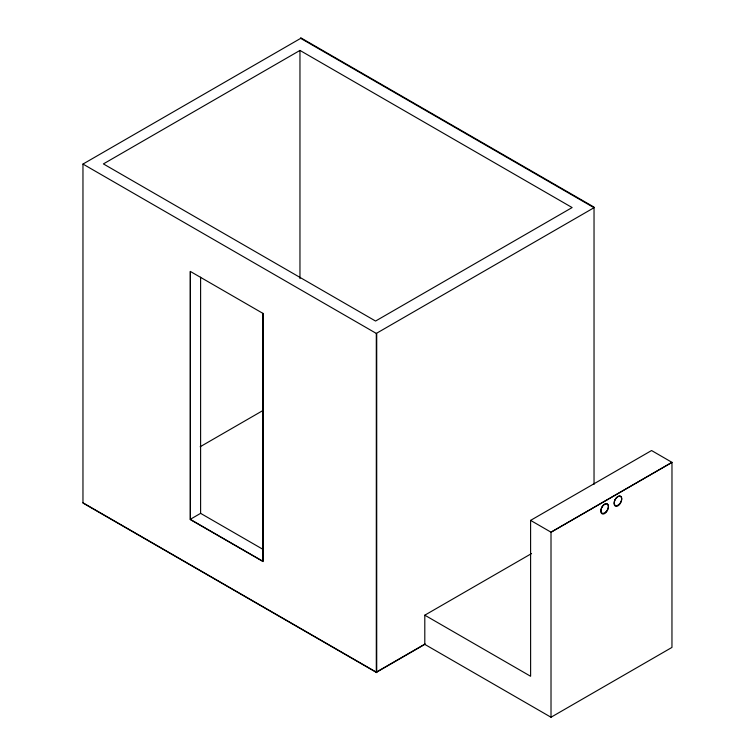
<?xml version="1.0" encoding="UTF-8"?>
<svg xmlns="http://www.w3.org/2000/svg" width="755" height="755" viewBox="0 0 755 755"><rect width="100%" height="100%" fill="white"/><g stroke="black" fill="none" stroke-linecap="round" stroke-linejoin="round"><path stroke-width="1.13" d="M82.965 164.061L376.717 333.653L376.717 672.63L82.965 503.038L82.965 164.061L300.698 38.354L300.698 37.75L594.034 207.106L594.034 484.389M299.961 50.425L103.397 163.911L375.565 321.045L572.13 207.559L299.961 50.425L299.961 278.586M200.15 446.762L263.297 410.305M190.411 271.517L190.411 519.638L263.099 561.597L263.099 313.485L190.26 271.394L190.26 519.327L200.603 513.353L263.108 549.432M530.595 520.384L651.565 450.537L672.035 462.381L551.065 532.218L530.595 520.384L530.614 676.272L424.801 615.183L424.801 644.383L376.301 672.394L376.301 333.417L594.034 207.71L300.698 38.354M424.801 615.183L531.529 553.566M425.141 643.93L376.301 672.129L82.965 502.773M550.999 717.25L671.959 647.413L671.978 462.334L551.008 532.162L551.018 717.25L424.801 644.383M190.26 519.327L262.844 561.229L262.844 313.297M200.603 277.179L200.603 513.353M601.943 507.2L601.678 507.709A5.889 3.397 -60 0 0 601.688 513.532L602.547 513.995A5.125 2.954 -60 0 0 606.69 511.616L607.548 510.153A5.889 3.397 -60 0 0 607.539 504.331L606.68 503.868A5.125 2.954 -60 0 0 602.547 506.246L601.943 507.2M615.231 499.517L614.966 500.027A5.889 3.397 -60 0 0 614.976 505.85L615.835 506.312A5.125 2.954 -60 0 0 619.978 503.925L620.837 502.471A5.889 3.397 -60 0 0 620.827 496.648L619.968 496.177A5.125 2.954 -60 0 0 615.835 498.564L615.231 499.517M618.949 504.491A5.342 3.086 -60 0 0 620.638 496.214A5.342 3.086 -60 0 0 614.315 501.82A5.342 3.086 -60 0 0 618.949 504.491M605.642 512.173A5.342 3.086 -60 0 0 607.341 503.896A5.342 3.086 -60 0 0 601.018 509.502A5.342 3.086 -60 0 0 605.642 512.173"/></g></svg>
